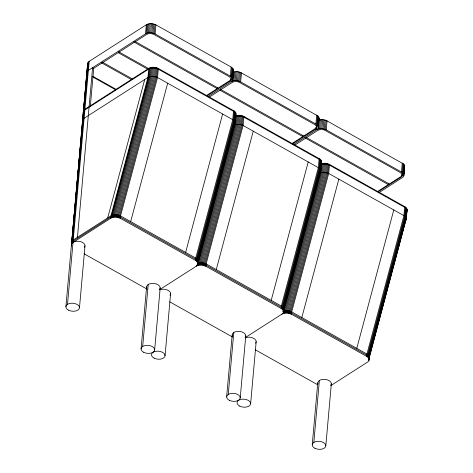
<?xml version="1.0" encoding="UTF-8"?>
<svg xmlns="http://www.w3.org/2000/svg" width="473" height="473" viewBox="0 0 473 473"><rect width="100%" height="100%" fill="white"/><g stroke="black" fill="none" stroke-linecap="round" stroke-linejoin="round"><path stroke-width="0.71" d="M65.895 306.74L87.688 63.134L89.19 61.342L146.317 24.779C149.226 23.124 152.974 23.36 155.895 24.868L231.114 67.036L233.118 68.863L233.514 70.264L232.704 79.322L231.776 81.273L208.114 96.51M197.868 263.396C198.548 261.675 197.093 260.032 195.651 259.275L120.432 217.113C117.517 215.599 113.762 215.363 110.859 217.018L73.144 241.159L71.642 242.951L71.518 245.54L87.688 63.134M71.795 242.424L72.127 238.759M72.257 237.292L72.582 233.627M72.712 232.16L73.108 227.767M73.238 226.301L73.563 222.635M73.693 221.169L74.025 217.503M74.155 216.037L74.48 212.371M74.61 210.905L74.941 207.245M75.071 205.779L75.461 201.38M75.591 199.913L75.917 196.248M76.052 194.781L76.378 191.116M76.508 189.649L76.833 185.99M76.963 184.523L77.814 174.992M77.944 173.526L78.276 169.86M78.406 168.394L78.731 164.734M78.861 163.268L79.257 158.869M79.387 157.403L79.712 153.737M79.842 152.271L80.174 148.605M80.304 147.138L80.629 143.473M80.759 142.012L81.09 138.347M81.285 136.147L81.61 132.481M81.74 131.015L82.066 127.349M82.201 125.883L82.527 122.217M82.651 120.792L83.023 116.624M83.147 115.229L83.301 111.729M83.597 110.233L84.448 100.708M84.578 99.241L84.904 95.576M85.034 94.109L85.365 90.444M85.495 88.977L85.82 85.311M85.95 83.851L86.34 79.452M86.476 77.986L86.801 74.32M86.931 72.889L87.239 69.407M87.428 67.32L87.576 63.825M71.535 244.145L88.002 62.477M71.843 243.489L72.351 242.88L88.504 61.874M67.503 304.316L89.19 61.342M77.454 237.275L92.584 67.704L93.713 68.337L90.313 106.449M79.476 307.704L85.004 245.747M72.351 242.88L110.753 218.213L110.966 215.83L147.96 77.43L148.77 68.372C151.673 66.717 155.428 66.953 158.343 68.467L233.567 110.629C235.004 111.386 236.459 113.029 235.779 114.75M110.753 218.213L111.504 217.805L111.717 215.422L148.711 77.022L149.521 67.97M111.504 217.805L112.361 217.485L112.574 215.103L149.574 76.703L150.379 67.645M112.361 217.485L113.313 217.249L113.526 214.866L150.52 76.466L151.33 67.414M113.313 217.249L114.324 217.113L114.537 214.73L151.531 76.33L152.341 67.272M114.324 217.113L115.377 217.072L115.589 214.689L152.584 76.289L153.394 67.237M159.856 289.529L196.33 266.181C198.926 264.892 197.939 261.356 195.544 260.469L120.325 218.301L116.441 217.131L116.654 214.748L153.654 76.348L154.458 67.296M117.493 217.29L117.706 214.908L154.706 76.508L155.511 67.45M118.51 217.545L118.723 215.162L155.718 76.762L156.528 67.704M119.462 217.882L119.675 215.499L156.669 77.099L157.479 68.047M120.325 218.301L120.538 215.919L157.539 77.519L158.343 68.467M86.772 72.883L87.192 71.535L88.38 70.394L145.513 33.831L146.317 24.779M145.513 33.831L146.352 33.388L147.162 24.336M146.352 33.388L147.328 33.045L148.132 23.993M147.328 33.045L148.404 32.814L149.208 23.762M148.404 32.814L149.545 32.708L150.355 23.65M149.545 32.708L150.727 32.714L151.537 23.662M232.704 79.322L232.308 77.921L230.304 76.088L155.085 33.926L151.904 32.85L152.714 23.792M153.051 33.104L153.855 24.046M154.121 33.465L154.925 24.407M155.085 33.926L155.895 24.868M141.072 348.879L146.6 286.922M142.68 346.461L148.209 284.498M154.653 349.843L160.181 287.886M165.059 355.678L170.587 293.715M195.544 260.469L195.757 258.087L232.757 119.687L233.567 110.629M196.301 260.954L196.514 258.571L233.514 120.172L234.324 111.12M196.934 261.504L197.146 259.121L234.141 120.721L234.951 111.663M196.33 266.181L197.081 265.779L197.188 264.59M197.418 262.089L197.631 259.707L234.632 121.313L235.436 112.255M197.436 265.17L197.543 263.981M197.755 262.71L197.968 260.327L234.963 121.928L235.773 112.876M197.921 263.343L197.968 260.327L195.757 258.087L120.538 215.919C117.623 214.411 113.869 214.168 110.966 215.83L73.25 239.965L72.056 241.1L71.73 243.157M197.927 263.975L198.134 260.96M197.081 265.779L197.945 265.454L198.157 263.071L235.152 124.677L235.962 115.619L240.042 115.264L243.926 116.435L319.145 158.603C320.588 159.36 322.042 160.997 321.362 162.724M197.945 265.454L198.891 265.223L199.103 262.84L236.104 124.44L236.908 115.382M198.891 265.223L199.908 265.087L200.12 262.704L237.115 124.304L237.925 115.246M199.908 265.087L200.954 265.046L201.167 262.663L238.167 124.263L238.977 115.205M206.198 95.7L217.202 88.658L217.332 87.227M245.434 337.503L281.914 314.155C284.51 312.86 283.516 309.33 281.128 308.437L205.909 266.275L202.024 265.105L202.237 262.722L239.232 124.322L240.042 115.264M203.077 265.264L203.289 262.882L240.284 124.482L241.094 115.424M204.094 265.513L204.306 263.13L241.301 124.73L242.111 115.678M205.04 265.856L205.252 263.473L242.253 125.073L243.063 116.015M205.909 266.275L206.122 263.893L243.116 125.493L243.926 116.435M230.304 76.088L231.114 67.036M206.991 95.877L229.967 81.173L230.499 80.759L230.623 79.363M231.137 76.638L231.947 67.58M230.499 80.759L231.019 78.89M231.811 77.253L232.621 68.201M231.09 81.805L231.936 81.362L232.06 79.967M232.308 77.921L233.118 68.863M232.468 78.577L232.657 76.49M232.964 73.008L233.514 70.264M232.61 78.613L233.414 69.561M232.598 80.014L233.402 70.956M231.936 81.362L232.905 81.019L233.715 71.967L237.115 71.636L240.509 72.381L318.205 116.169L319.092 118.238L318.175 127.982L317.359 129.247L293.698 144.484M232.905 81.019L233.981 80.788L234.791 71.736M233.981 80.788L235.128 80.676L235.938 71.624M235.128 80.676L236.311 80.688L237.115 71.636M318.175 127.982L317.891 125.889L315.887 124.062L240.668 81.9L237.487 80.824L238.297 71.766M234.833 122.306L234.957 120.917M235.453 115.335L235.394 116.051C236.701 114.312 235.17 112.136 233.502 111.344L158.278 69.176C155.363 67.669 151.614 67.432 148.705 69.088L84.85 109.955L83.349 111.752M238.629 81.072L239.439 72.02M235.223 121.029L234.975 123.808L235.938 113.508M235.347 119.639L235.72 115.465M235.631 121.543L235.755 120.154M239.699 81.439L240.509 72.381M240.668 81.9L241.472 72.842M226.65 396.853L232.184 334.896M228.264 394.435L233.792 332.472M240.237 397.817L245.765 335.86M250.637 403.646L256.165 341.689M281.128 308.437L281.34 306.055L318.341 167.655L319.145 158.603M281.884 308.928L282.097 306.545L319.098 168.146L319.902 159.094M282.511 309.472L282.724 307.089L319.724 168.695L320.534 159.638M283.002 310.063L283.215 307.681L320.209 169.281L321.019 160.229M283.232 310.761L283.126 311.955C284.433 310.217 282.901 308.035 281.234 307.249L206.015 265.081L202.131 263.91L198.051 264.265M283.333 310.684L283.546 308.301L320.546 169.902L321.35 160.844M283.345 312.564L283.451 311.37M283.51 311.949L283.546 308.301L281.34 306.055L206.122 263.893L202.237 262.722L198.157 263.071M281.914 314.155L283.528 313.428L283.741 311.045L320.735 172.645L321.545 163.593L325.625 163.238L329.51 164.409L405.485 207.062L407.105 209.45L406.301 219.141L405.81 220.335M283.528 313.428L284.474 313.197L284.687 310.814L321.681 172.414L322.491 163.356M284.474 313.197L285.485 313.055L285.698 310.672L322.698 172.273L323.502 163.22M285.485 313.055L286.537 313.02L286.75 310.637L323.751 172.237L324.555 163.179M291.776 143.674L302.785 136.632L302.909 135.201M331.017 385.477L367.497 362.129C370.093 360.834 369.1 357.304 366.711 356.411L291.486 314.249L287.602 313.079L287.815 310.696L324.815 172.296L325.625 163.238M288.66 313.232L288.873 310.85L325.867 172.456L326.677 163.398M289.671 313.487L289.884 311.104L326.884 172.704L327.688 163.652M290.623 313.83L290.836 311.447L327.836 173.047L328.64 163.989M291.486 314.249L291.699 311.867L328.7 173.467L329.51 164.409M315.887 124.062L316.697 115.01M292.574 143.851L315.544 129.147L315.668 127.757M315.544 129.147L316.082 128.733L316.206 127.338M316.721 124.612L317.531 115.554M316.082 128.733L316.603 126.865M317.395 125.227L318.205 116.169M317.891 125.889L318.696 116.837M318.11 125.853L318.299 123.766M318.548 120.982L319.092 118.238M318.187 126.587L318.997 117.535M316.674 129.779L318.489 128.993L319.299 119.935L322.698 119.604L326.092 120.355L403.782 164.143L404.675 166.206L403.865 175.264L402.937 177.221L379.281 192.458M318.489 128.993L319.565 128.762L320.375 119.704M319.565 128.762L320.712 128.65L321.516 119.598M320.712 128.65L321.888 128.662L322.698 119.604M403.865 175.264L403.469 173.863L401.471 172.036L326.246 129.868L323.071 128.798L323.875 119.74M321.037 163.309L320.972 164.025C322.279 162.286 320.753 160.105 319.086 159.318L243.861 117.15L239.977 115.98L235.897 116.334M324.212 129.046L325.016 119.994M319.748 172.899L320.552 171.782L321.297 163.439M321.522 161.476L320.552 171.782M321.273 168.826L321.398 167.43M325.282 129.407L326.092 120.355M326.246 129.868L327.056 120.816M312.233 444.827L317.761 382.87M313.841 442.403L319.376 380.446M325.814 445.791L331.342 383.834M366.711 356.411L366.924 354.029L403.918 215.629L404.728 206.577M367.468 356.902L367.681 354.519L404.675 216.12L405.485 207.062M368.095 357.446L368.307 355.063L405.308 216.664L406.112 207.612M368.585 358.037L368.798 355.655L405.793 217.255L406.603 208.197M368.81 358.735L368.704 359.923C370.016 358.185 368.485 356.009 366.817 355.223L291.593 313.055L287.708 311.884L283.629 312.239M368.916 358.658L369.129 356.275L406.124 217.876L406.934 208.818M368.928 360.532L369.129 356.275L366.924 354.029L291.699 311.867C289.021 310.459 285.692 310.211 282.878 311.37M369.088 359.923L369.301 356.908M377.359 191.648L388.363 184.6L388.493 183.175M401.471 172.036L402.275 162.978M378.152 191.825L401.128 177.121L401.666 176.701L401.849 174.614M402.304 172.58L403.108 163.528M401.666 176.701L402.186 174.839M402.972 173.201L403.782 164.143M403.469 173.863L404.279 164.811M403.694 173.828L403.883 171.74M403.771 174.561L404.581 165.503M403.759 175.956L404.675 166.206M406.059 217.556L406.183 216.167M406.136 219.756L407.105 209.45M231.267 78.518L230.942 79.57L230.014 80.457L218.159 88.049L134.829 41.334M402.434 174.46L402.103 175.513L401.175 176.399L389.32 183.991L305.99 137.282M82.497 120.781L82.917 119.433L84.105 118.297L147.96 77.43C150.869 75.775 154.618 76.011 157.539 77.519L232.757 119.687L234.632 121.313L235.134 122.56L197.974 262.208L198.14 261.593M107.714 217.905L144.714 79.505M130.672 221.601L167.673 83.201M185.623 252.405L222.623 114.005M198.441 259.115L199.967 253.41M200.345 251.979L200.919 249.839M202.255 244.848L202.828 242.708M204.165 237.712L204.732 235.572M206.068 230.582L206.642 228.441M207.978 223.445L208.93 219.88M209.308 218.449L210.834 212.744M211.218 211.319L211.792 209.178M213.128 204.182L213.695 202.042M215.032 197.052L215.605 194.911M216.941 189.915L217.509 187.775M218.845 182.785L219.419 180.645M220.181 177.789L221.707 172.083M222.091 170.652L222.854 167.803M223.995 163.522L224.569 161.382M225.905 156.386L226.472 154.245M227.809 149.255L228.382 147.115M229.718 142.119L230.292 139.978M231.622 134.982L232.58 131.417M232.958 129.992L234.105 125.712M198.033 261.362L235.134 122.56M216.256 269.575L253.25 131.175M271.206 300.379L308.207 161.979M284.592 304.949L285.166 302.809M285.929 299.953L286.502 297.813M286.88 296.388L287.454 294.247M287.838 292.822L288.406 290.682M288.79 289.251L289.364 287.111M289.742 285.686L290.316 283.546M290.694 282.121L291.267 279.981M291.652 278.55L292.225 276.409M292.604 274.984L293.177 272.844M293.556 271.419L294.129 269.279M294.513 267.854L295.081 265.714M295.465 264.283L296.039 262.143M297.369 257.152L298.327 253.581M298.705 252.156L299.279 250.016M299.657 248.591L300.231 246.451M300.615 245.02L301.189 242.88M301.567 241.455L302.141 239.314M302.519 237.889L303.092 235.749M303.477 234.324L304.044 232.184M304.429 230.753L305.002 228.613M305.381 227.188L305.954 225.047M306.333 223.623L306.906 221.482M308.242 216.486L308.816 214.346M309.579 211.49L311.104 205.785M311.482 204.36L312.056 202.219M312.44 200.794L313.008 198.654M313.392 197.223L313.966 195.083M314.344 193.658L314.917 191.518M315.296 190.093L315.869 187.952M316.254 186.522L316.821 184.381M317.206 182.956L317.779 180.816M318.158 179.391L318.731 177.251M319.109 175.826L319.683 173.686M283.611 309.336L320.712 170.534L320.209 169.281L318.341 167.655L243.116 125.493C240.438 124.086 237.109 123.837 234.295 124.996M301.833 317.543L338.834 179.143M356.79 348.347L393.784 209.947M407.105 210.083L406.555 211.993C407.862 210.254 406.331 208.079 404.663 207.292L329.445 165.124L325.56 163.954L321.48 164.308M369.301 357.541L369.141 358.15L406.295 218.508L405.793 217.255L403.918 215.629L328.7 173.467C326.015 172.06 322.687 171.811 319.878 172.97M369.194 357.31L406.295 218.508M230.895 80.286L231.149 78.678L229.352 76.703L154.127 34.535C151.845 33.358 148.912 33.169 146.636 34.464L93.234 68.644M316.478 128.26L316.733 126.652L314.929 124.677L239.71 82.509C237.428 81.332 234.496 81.143 232.219 82.438L209.243 97.142M404.255 167.56L404.563 166.898M402.062 176.228L402.316 174.62L400.513 172.645L325.294 130.483C323.006 129.3 320.073 129.117 317.797 130.412L294.2 145.513M234.165 124.925L234.649 124.387M148.77 68.372L84.915 109.239L83.414 111.037L83.337 113.148M232.74 72.304L233.715 71.967M318.323 120.278L319.299 119.935M115.377 217.072L116.441 217.131M200.954 265.046L202.024 265.105M286.537 313.02L287.602 313.079M150.727 32.714L151.904 32.85M236.311 80.688L237.487 80.824M321.888 128.662L323.071 128.798M324.165 120.349L324.496 120.355M220.406 89.308L303.737 136.017L316.13 128.012L316.851 126.486L316.538 125.392M133.871 41.949L217.202 88.658M220.093 90.278L302.785 136.632M305.032 137.891L388.363 184.6M118.587 51.728L149.356 68.975M118.274 52.698L147.759 69.229M102.345 62.123L132.475 79.009M101.393 62.738L131.518 79.624M92.732 76.23L116.518 89.568M92.684 76.939L115.82 89.905M84.105 253.83L147.115 289.151M169.689 301.804L232.698 337.119M255.272 349.778L317.631 384.732M402.121 173.366L402.357 173.91M320.712 170.534L283.558 310.182L283.717 308.934M245.085 337.84A6.811 4.015 5.1 0 1 253.516 338.26A6.811 4.015 5.1 0 1 255.568 343.227M318.039 384.111A6.811 4.015 5.1 0 1 325.016 379.364A6.811 4.015 5.1 0 1 330.745 385.365M84.833 246.551A6.811 4.015 5.1 0 1 84.401 247.278M71.701 246.031A6.811 4.015 5.1 0 1 77.661 241.224A6.811 4.015 5.1 0 1 84.957 246.155M146.878 288.169A6.811 4.015 5.1 0 1 153.855 283.416A6.811 4.015 5.1 0 1 159.578 289.423M232.462 336.143A6.811 4.015 5.1 0 1 239.439 331.39A6.811 4.015 5.1 0 1 245.162 337.397M170.416 294.525A6.811 4.015 5.1 0 1 169.984 295.253M159.502 289.866A6.811 4.015 5.1 0 1 167.087 289.908A6.811 4.015 5.1 0 1 170.534 294.129M239.746 406.136A6.811 4.015 5.1 0 0 250.589 404.06A6.811 4.015 5.1 0 0 241.206 399.307A6.811 4.015 5.1 0 0 239.746 406.136M314.923 448.28A6.811 4.015 5.1 0 0 325.767 446.199A6.811 4.015 5.1 0 0 316.384 441.445A6.811 4.015 5.1 0 0 314.923 448.28M68.585 310.193A6.811 4.015 5.1 0 0 79.423 308.112A6.811 4.015 5.1 0 0 70.045 303.364A6.811 4.015 5.1 0 0 68.585 310.193M143.762 352.332A6.811 4.015 5.1 0 0 154.6 350.257A6.811 4.015 5.1 0 0 145.223 345.503A6.811 4.015 5.1 0 0 143.762 352.332M229.34 400.306A6.811 4.015 5.1 0 0 240.183 398.225A6.811 4.015 5.1 0 0 230.8 393.477A6.811 4.015 5.1 0 0 229.34 400.306M154.163 358.162A6.811 4.015 5.1 0 0 165.006 356.086A6.811 4.015 5.1 0 0 155.623 351.333A6.811 4.015 5.1 0 0 154.163 358.162"/></g></svg>
